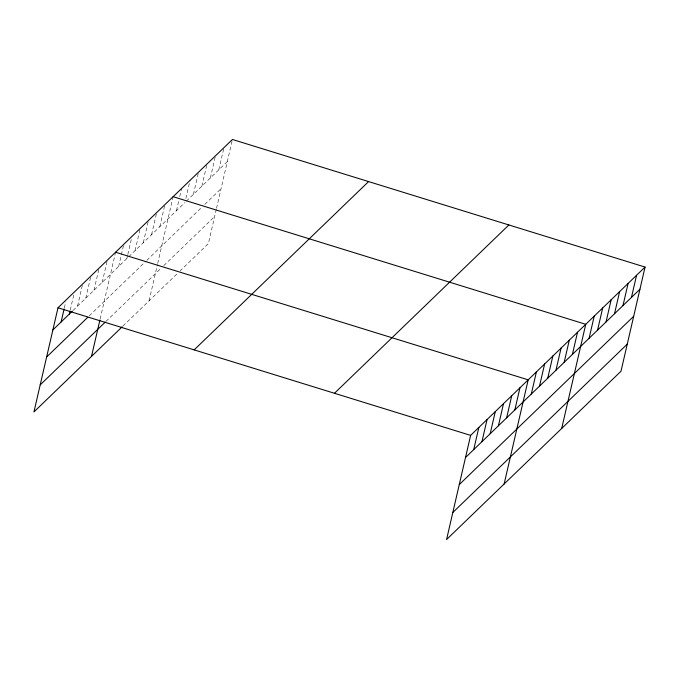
<?xml version="1.0" encoding="UTF-8"?>
<svg xmlns="http://www.w3.org/2000/svg" width="679" height="679" viewBox="0 0 679 679"><rect width="100%" height="100%" fill="white"/><g stroke="black" fill="none" stroke-linecap="round" stroke-linejoin="round"><path stroke-width="0.51" stroke-dasharray="3.4 2.55" d="M64.361 307.901L65.753 301.858M70.26 310.04L73.739 294.932M77.55 306.127L82.431 284.985M85.775 298.191L90.884 276.047M93.991 290.264L98.879 269.113M102.215 282.328L107.095 261.186M100.144 319.003L115.557 252.24M118.664 266.457L123.544 245.314M126.888 258.521L127.584 255.499M127.813 254.498L131.768 237.378M135.113 250.585L139.993 229.443M143.328 242.658L148.217 221.507M151.553 234.722L156.433 213.579M159.777 226.786L164.657 205.644M149.074 300.848L157.46 264.496M157.698 263.46L172.882 197.708M176.472 210.677L178.798 200.611M179.731 196.579L181.59 188.524M185.876 198.472L190.061 180.351M193.413 194.33L198.302 173.179M201.892 186.148L207.002 164.004M210.363 177.974L215.472 155.822M218.833 169.801L223.714 148.659M216.295 209.336L208.377 243.617L180.139 270.87M216.533 208.3L232.422 139.475M73.06 310.456L184.943 202.503M186.36 201.137L227.304 161.627M89.246 315.879L145.306 261.78M146.8 260.337L201.994 207.078M204.82 204.354L221.057 188.686M105.983 321.396L160.965 268.341M163.792 265.608L214.623 216.559M122.907 326.09L177.312 273.595"/><path stroke-width="1.02" d="M645.05 267.076L470.623 435.383L446.578 539.525L621.005 371.218L645.05 267.076L232.422 139.475L57.995 307.782L33.95 411.924L122.161 326.811M61.102 321.999L64.123 308.911M69.326 314.063L70.022 311.041M91.512 356.382L99.906 320.038M473.73 449.6L478.848 427.447M481.954 441.664L487.072 419.512M490.179 433.728L495.297 411.576M498.403 425.792L503.512 403.64M506.627 417.857L511.737 395.704M514.852 409.921L519.961 387.777M504.141 483.983L528.186 379.841L115.557 252.24M531.292 394.058L536.41 371.905M539.516 386.122L544.634 363.969M547.741 378.186L552.85 356.034M555.965 370.25L561.075 348.098M564.181 362.314L569.299 340.171M572.405 354.387L577.523 332.235M561.703 428.441L585.748 324.299L173.111 196.698M589.1 338.278L594.218 316.125M597.579 330.096L602.689 307.943M606.05 321.922L611.159 299.77M614.52 313.749L619.63 291.597M622.991 305.575L628.109 283.423M631.462 297.402L636.579 275.25M52.877 329.935L72.314 311.177M46.63 356.993L87.744 317.322M40.197 384.866L105.237 322.118M194.16 349.889L368.587 181.582M334.458 393.277L508.885 224.97M465.514 457.527L639.932 289.229M459.267 484.585L633.685 316.278M452.825 512.467L627.252 344.16M57.995 307.782L470.623 435.383"/></g></svg>
